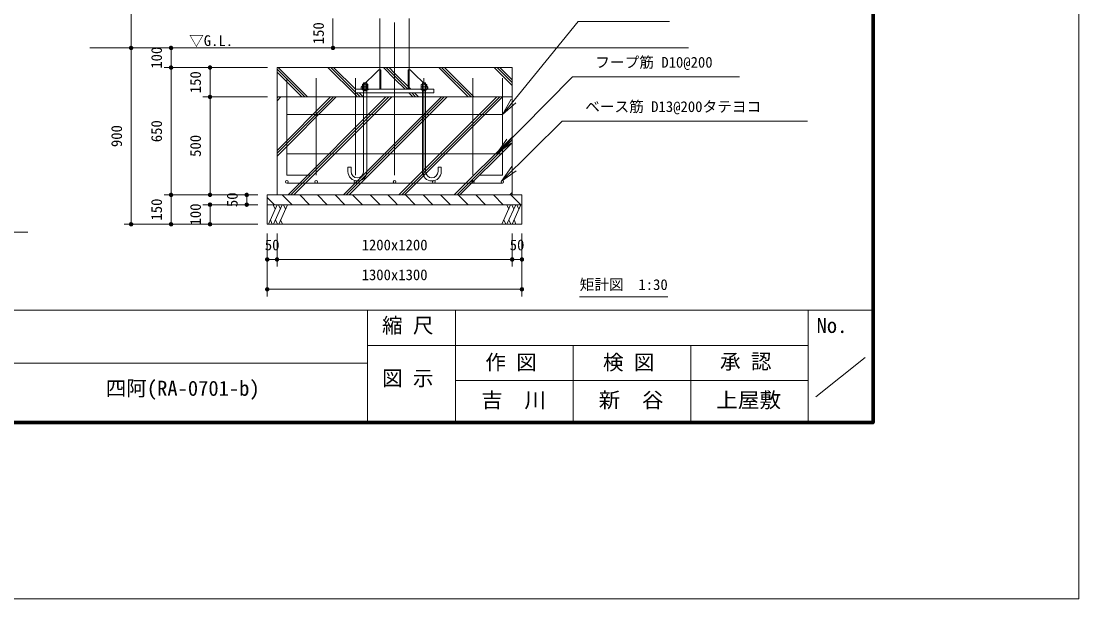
# Model space of a CAD drawing. Units: millimetres at full size, sheet at 1:50, with parts at other scales. Extents: x -1000 to 22000, y -750 to 15600.
# Drawn here: x 13003 to 22000, y -750 to 4164 of the extents above; entities that cross this region are included whole.
import ezdxf
from ezdxf.enums import TextEntityAlignment as Align

# ---------------------------------------------------------------- set-up
doc = ezdxf.new("R2010")
doc.units = ezdxf.units.MM
doc.header["$LTSCALE"] = 50
doc.linetypes.add('CHAIN', pattern=[18.5, 12, -1.5, 3.5, -1.5])
doc.layers.add('D-BGD-TXT', color=7, linetype='Continuous')
for name, color, linetype, lineweight in [('D-BMK', 2, 'CHAIN', 13), ('D-STR', 1, 'Continuous', 13), ('D-STR-DIM', 7, 'Continuous', 13), ('D-STR-HTXT', 7, 'Continuous', 13), ('D-STR-TXT', 7, 'Continuous', 13), ('D-TTL', 7, 'Continuous', 70), ('D-TTL-FRAM', 7, 'Continuous', 13), ('D-TTL-TXT', 7, 'Continuous', 13), ('V-nasSTD', 5, 'Continuous', 13)]:
    doc.layers.add(name, color=color, linetype=linetype, lineweight=lineweight)
doc.styles.add('ＭＳ ゴシック', font='')
doc.styles.get('ＭＳ ゴシック').set_extended_font_data('MS Gothic')

# ---------------------------------------------------------------- blocks, each defined once
blk = doc.blocks.new('filled_dot')
at = {"color": 0, "linetype": 'Continuous', "lineweight": -2, "const_width": 1.25}
blk.add_lwpolyline([(-0.625, 0, 1), (0.625, 0, 1)], format="xyb", close=True, dxfattribs=at)
blk = doc.blocks.new('open_arrow')
at = {"color": 0, "linetype": 'Continuous', "lineweight": -2}
blk.add_lwpolyline([(7.5, 1.25), (0, 0), (7.5, -1.25)], dxfattribs=at)

msp = doc.modelspace()

# ---------------------------------------------------------------- linework, layer by layer
at = {"layer": 'D-BMK'}
msp.add_line((16179.43, 3553.11), (16179.43, 9904.27), dxfattribs=at)
at = {"layer": 'D-STR'}
for p, q in [((16054.43, 3584.78), (16054.43, 4186.45)), ((16304.43, 3584.78), (16304.43, 4186.45)), ((13588.18, 3936.45), (18679.43, 3936.45)), ((15415.19, 3519.78), (15179.43, 3755.55)), ((15391.03, 3519.78), (15179.43, 3731.38)), ((15439.36, 3519.78), (15189.36, 3769.78)), ((15846.09, 3536.12), (15612.43, 3769.78)), ((15846.09, 3560.29), (15636.6, 3769.78)), ((15846.09, 3584.45), (15660.77, 3769.78)), ((16179.43, 3674.19), (16083.84, 3769.78)), ((16179.43, 3698.36), (16108, 3769.78)), ((16179.43, 3722.52), (16132.17, 3769.78)), ((16317.17, 3584.78), (16179.43, 3722.52)), ((16293, 3584.78), (16179.43, 3698.36)), ((16805.24, 3519.78), (16555.24, 3769.78)), ((16829.41, 3519.78), (16579.41, 3769.78)), ((16853.58, 3519.78), (16603.58, 3769.78)), ((17179.43, 3617), (17026.65, 3769.78)), ((17179.43, 3641.17), (17050.81, 3769.78)), ((17179.43, 3665.33), (17074.98, 3769.78)), ((15262.76, 2853.11), (15262.76, 3678.14)), ((15512.76, 2853.11), (15512.76, 3678.14)), ((15846.09, 2853.11), (15846.09, 3678.14)), ((15906.33, 3626.28), (15910.43, 3628.45)), ((15906.33, 3606.78), (15906.33, 3626.28)), ((15906.33, 3604.61), (15910.43, 3606.78)), ((15906.33, 3606.78), (15952.52, 3606.78)), ((15906.33, 3585.11), (15906.33, 3604.61)), ((15910.43, 3628.45), (15948.43, 3628.45)), ((15910.43, 3606.78), (15948.43, 3606.78)), ((15916.09, 3638.11), (15916.09, 2884.78)), ((15942.76, 3638.11), (15916.09, 3638.11)), ((15917.88, 3606.78), (15917.88, 3626.28)), ((15917.88, 3585.11), (15917.88, 3604.61)), ((15929.43, 3602.45), (15929.43, 3632.78)), ((15929.43, 3575.45), (15929.43, 3611.11)), ((15940.97, 3606.78), (15940.97, 3626.28)), ((15940.97, 3585.11), (15940.97, 3604.61)), ((15942.76, 3638.11), (15942.76, 2884.78)), ((15952.52, 3626.28), (15948.43, 3628.45)), ((15952.52, 3604.61), (15948.43, 3606.78)), ((15952.52, 3606.78), (15952.52, 3626.28)), ((15952.52, 3585.11), (15952.52, 3604.61)), ((16179.43, 2853.11), (16179.43, 3678.14)), ((16268.84, 3584.78), (16179.43, 3674.19)), ((16406.33, 3626.28), (16410.43, 3628.45)), ((16406.33, 3606.78), (16406.33, 3626.28)), ((16406.33, 3604.61), (16410.43, 3606.78)), ((16452.52, 3606.78), (16406.33, 3606.78)), ((16406.33, 3585.11), (16406.33, 3604.61)), ((16448.43, 3628.45), (16410.43, 3628.45)), ((16448.43, 3606.78), (16410.43, 3606.78)), ((16416.09, 3638.11), (16416.09, 2884.78)), ((16416.09, 3638.11), (16442.76, 3638.11)), ((16417.88, 3606.78), (16417.88, 3626.28)), ((16417.88, 3585.11), (16417.88, 3604.61)), ((16429.43, 2853.11), (16429.43, 3678.14)), ((16429.43, 3602.45), (16429.43, 3632.78)), ((16429.43, 3575.45), (16429.43, 3611.11)), ((16440.97, 3606.78), (16440.97, 3626.28)), ((16440.97, 3585.11), (16440.97, 3604.61)), ((16442.76, 3638.11), (16442.76, 2884.78)), ((16452.52, 3626.28), (16448.43, 3628.45)), ((16452.52, 3604.61), (16448.43, 3606.78)), ((16452.52, 3606.78), (16452.52, 3626.28)), ((16452.52, 3585.11), (16452.52, 3604.61)), ((16846.09, 2853.11), (16846.09, 3678.14)), ((17096.09, 2853.11), (17096.09, 3678.14)), ((15179.43, 3064.32), (15634.89, 3519.78)), ((15179.43, 3511.55), (15187.65, 3519.78)), ((15179.43, 3040.15), (15659.06, 3519.78)), ((15179.43, 3487.39), (15211.82, 3519.78)), ((15179.43, 3015.98), (15683.23, 3519.78)), ((15272.96, 2686.45), (16106.3, 3519.78)), ((15297.13, 2686.45), (16130.46, 3519.78)), ((15321.3, 2686.45), (16154.63, 3519.78)), ((16762.76, 3519.78), (15596.09, 3519.78)), ((15744.37, 2686.45), (16577.7, 3519.78)), ((15768.53, 2686.45), (16601.87, 3519.78)), ((15792.7, 2686.45), (16626.03, 3519.78)), ((15862.43, 3519.78), (15846.09, 3536.12)), ((15886.6, 3519.78), (15853.27, 3553.11)), ((15910.77, 3519.78), (15877.43, 3553.11)), ((15904.43, 3585.11), (15954.43, 3585.11)), ((15904.43, 3585.11), (15904.43, 3579.78)), ((15904.43, 3579.78), (15954.43, 3579.78)), ((15942.76, 3571.45), (15916.09, 3571.45)), ((15954.43, 3585.11), (15954.43, 3579.78)), ((16215.77, 2686.45), (17049.11, 3519.78)), ((16239.94, 2686.45), (17073.27, 3519.78)), ((16264.11, 2686.45), (17097.44, 3519.78)), ((16333.84, 3519.78), (16300.5, 3553.11)), ((16358, 3519.78), (16324.67, 3553.11)), ((16382.17, 3519.78), (16348.84, 3553.11)), ((16454.43, 3585.11), (16404.43, 3585.11)), ((16404.43, 3585.11), (16404.43, 3579.78)), ((16454.43, 3579.78), (16404.43, 3579.78)), ((16416.09, 3571.45), (16442.76, 3571.45)), ((16454.43, 3585.11), (16454.43, 3579.78)), ((17096.09, 3369.78), (15262.76, 3369.78)), ((16687.18, 2686.45), (17179.43, 3178.7)), ((16711.34, 2686.45), (17179.43, 3154.53)), ((16735.51, 2686.45), (17179.43, 3130.37)), ((17096.09, 3036.45), (15262.76, 3036.45)), ((15809.43, 2923.11), (15782.76, 2923.11)), ((15782.76, 2884.78), (15782.76, 2923.11)), ((15809.43, 2884.78), (15809.43, 2923.11)), ((16549.43, 2923.11), (16576.09, 2923.11)), ((16549.43, 2884.78), (16549.43, 2923.11)), ((16576.09, 2884.78), (16576.09, 2923.11)), ((15262.76, 2853.11), (15460.17, 2853.11)), ((17096.09, 2853.11), (16898.69, 2853.11)), ((17096.09, 2786.45), (15262.76, 2786.45)), ((17158.58, 2686.45), (17179.43, 2707.29)), ((15157.47, 2603.11), (15096.09, 2664.49)), ((15307.14, 2603.11), (15223.81, 2686.45)), ((15456.81, 2603.11), (15373.48, 2686.45)), ((15606.48, 2603.11), (15523.15, 2686.45)), ((15756.15, 2603.11), (15672.82, 2686.45)), ((15905.82, 2603.11), (15822.49, 2686.45)), ((16055.49, 2603.11), (15972.16, 2686.45)), ((16179.43, 2628.85), (16121.83, 2686.45)), ((16205.16, 2603.11), (16179.43, 2628.85)), ((16354.84, 2603.11), (16271.5, 2686.45)), ((16504.51, 2603.11), (16421.17, 2686.45)), ((16654.18, 2603.11), (16570.84, 2686.45)), ((16803.85, 2603.11), (16720.51, 2686.45)), ((16953.52, 2603.11), (16870.19, 2686.45)), ((17103.19, 2603.11), (17019.86, 2686.45)), ((17252.86, 2603.11), (17169.53, 2686.45)), ((15106.4, 2436.45), (15180.64, 2603.11)), ((15164.21, 2566.25), (15147.79, 2603.11)), ((15149.86, 2436.45), (15224.1, 2603.11)), ((15207.68, 2566.25), (15191.26, 2603.11)), ((15193.33, 2436.45), (15267.56, 2603.11)), ((15251.14, 2566.25), (15234.72, 2603.11)), ((17092.06, 2436.45), (17166.3, 2603.11)), ((17149.88, 2566.25), (17133.46, 2603.11)), ((17135.53, 2436.45), (17209.76, 2603.11)), ((17193.34, 2566.25), (17176.92, 2603.11)), ((17178.99, 2436.45), (17253.23, 2603.11)), ((17236.81, 2566.25), (17220.39, 2603.11)), ((15122.82, 2473.31), (15139.24, 2436.45)), ((15166.28, 2473.31), (15182.7, 2436.45)), ((15209.75, 2473.31), (15226.17, 2436.45)), ((17108.48, 2473.31), (17124.91, 2436.45)), ((17151.95, 2473.31), (17168.37, 2436.45)), ((17195.41, 2473.31), (17211.83, 2436.45)), ((7454.24, 2369.54), (13059.03, 2369.54))]:
    msp.add_line(p, q, dxfattribs=at)
for points in [[(15179.43, 3769.78), (17179.43, 3769.78), (17179.43, 3519.78), (15179.43, 3519.78)], [(16062.93, 3584.78), (15896.26, 3584.78), (15896.26, 3601.45), (16046.26, 3751.45), (16062.93, 3751.45)], [(16295.93, 3584.78), (16462.59, 3584.78), (16462.59, 3601.45), (16312.59, 3751.45), (16295.93, 3751.45)], [(17179.43, 3519.78), (15179.43, 3519.78), (15179.43, 2686.45), (17179.43, 2686.45)], [(15846.09, 3553.11), (16512.76, 3553.11), (16512.76, 3584.78), (15846.09, 3584.78)], [(17262.76, 2686.45), (15096.09, 2686.45), (15096.09, 2603.11), (17262.76, 2603.11)], [(15096.09, 2603.11), (17262.76, 2603.11), (17262.76, 2436.45), (15096.09, 2436.45)]]:
    msp.add_lwpolyline(points, close=True, dxfattribs=at)
for centre in [(15262.76, 2797.28), (15512.76, 2797.28), (15846.09, 2797.28), (16179.43, 2797.28), (16512.76, 2797.28), (16846.09, 2797.28), (17096.09, 2797.28)]:
    msp.add_circle(centre, 10.83, dxfattribs=at)
for centre, radius, start, end in [((15912.11, 3620.32), 8.3, 45.90122, 78.32053), ((15912.11, 3598.66), 8.3, 45.90122, 78.32053), ((15929.43, 3596.6), 31.85, 68.74529, 111.25471), ((15929.43, 3574.93), 31.85, 68.74529, 111.25471), ((15946.75, 3620.32), 8.3, 101.67947, 134.09878), ((15946.75, 3598.66), 8.3, 101.67947, 134.09878), ((16412.11, 3620.32), 8.3, 45.90122, 78.32053), ((16412.11, 3598.66), 8.3, 45.90122, 78.32053), ((16429.43, 3596.6), 31.85, 68.74529, 111.25471), ((16429.43, 3574.93), 31.85, 68.74529, 111.25471), ((16446.75, 3620.32), 8.3, 101.67947, 134.09878), ((16446.75, 3598.66), 8.3, 101.67947, 134.09878), ((15862.76, 2884.78), 80, 180, 0), ((15862.76, 2884.78), 53.33, 180, 0), ((16496.09, 2884.78), 80, 180, 0), ((16496.09, 2884.78), 53.33, 180, 0)]:
    msp.add_arc(centre, radius, start, end, dxfattribs=at)
at = {"layer": 'D-STR-DIM'}
for p, q in [((13938.1, 7555.86), (13938.1, 3936.45)), ((15655.36, 4186.45), (15655.36, 3936.45)), ((15891.09, 3936.45), (13878.1, 3936.45)), ((15474.43, 3936.45), (13878.1, 3936.45)), ((13938.1, 3936.45), (13938.1, 2436.45)), ((15474.43, 3936.45), (14218.05, 3936.45)), ((14278.05, 3936.45), (14278.05, 3769.78)), ((15891.09, 3936.45), (15595.36, 3936.45)), ((15099.43, 3769.78), (14218.05, 3769.78)), ((15099.43, 3769.78), (14218.05, 3769.78)), ((14278.05, 3769.78), (14278.05, 2686.45)), ((15099.43, 3769.78), (14549.28, 3769.78)), ((14609.28, 3769.78), (14609.28, 3519.78)), ((15099.43, 3519.78), (14549.28, 3519.78)), ((15099.43, 3519.78), (14549.28, 3519.78)), ((14609.28, 3519.78), (14609.28, 2686.45)), ((15016.09, 2686.45), (14218.05, 2686.45)), ((15016.09, 2686.45), (14218.05, 2686.45)), ((14278.05, 2686.45), (14278.05, 2436.45)), ((15016.09, 2686.45), (14549.28, 2686.45)), ((15016.09, 2686.45), (14861.7, 2686.45)), ((14921.7, 2686.45), (14921.7, 2603.11)), ((15016.09, 2603.11), (14549.28, 2603.11)), ((14609.28, 2603.11), (14609.28, 2436.45)), ((15016.09, 2603.11), (14861.7, 2603.11)), ((15016.09, 2436.45), (13878.1, 2436.45)), ((15016.09, 2436.45), (14218.05, 2436.45)), ((15016.09, 2436.45), (14549.28, 2436.45)), ((15096.09, 2356.45), (15096.09, 2077.1)), ((15096.09, 2356.45), (15096.09, 1823.13)), ((15179.43, 2356.45), (15179.43, 2077.1)), ((15179.43, 2356.45), (15179.43, 2077.1)), ((17179.43, 2356.45), (17179.43, 2077.1)), ((17179.43, 2356.45), (17179.43, 2077.1)), ((17262.76, 2356.45), (17262.76, 2077.1)), ((17262.76, 2356.45), (17262.76, 1823.13)), ((15096.09, 2137.1), (15179.43, 2137.1)), ((15179.43, 2137.1), (17179.43, 2137.1)), ((17262.76, 2137.1), (17179.43, 2137.1)), ((15096.09, 1883.13), (17262.76, 1883.13))]:
    msp.add_line(p, q, dxfattribs=at)
at = {"layer": 'D-STR-HTXT'}
for points in [[(17096.09, 3369.78), (17740.74, 4160.71), (17890.74, 4160.71), (18518.28, 4160.71)], [(17046.95, 3036.45), (17691.61, 3690.91), (17841.61, 3690.91), (19114.45, 3690.91)], [(17087.94, 2804.42), (17605.43, 3313.59), (17755.43, 3313.59), (19691.98, 3313.59)]]:
    msp.add_lwpolyline(points, dxfattribs=at)
at = {"layer": 'D-STR-TXT'}
msp.add_line((17753.55, 1818.95), (18503.55, 1818.95), dxfattribs=at)
at = {"layer": 'D-TTL'}
msp.add_lwpolyline([(750, 750), (750, 14100), (20250, 14100), (20250, 750)], close=True, dxfattribs=at)
at = {"layer": 'D-TTL-FRAM'}
for p, q in [((750, 1706.1), (20250, 1706.1)), ((15948.06, 1706.1), (15948.06, 750)), ((16698.06, 1706.1), (16698.06, 750)), ((19698.06, 1706.1), (19698.06, 750)), ((16698.06, 1406.1), (15948.06, 1406.1)), ((16698.06, 1406.1), (19698.06, 1406.1)), ((17698.06, 750), (17698.06, 1406.1)), ((18698.06, 1406.1), (18698.06, 750)), ((19763.32, 967.35), (20183.32, 1303.35)), ((15948.06, 1256.1), (11698.06, 1256.1)), ((19698.06, 1106.1), (16698.06, 1106.1))]:
    msp.add_line(p, q, dxfattribs=at)
at = {"layer": 'V-nasSTD'}
msp.add_lwpolyline([(-1000, -750), (-1000, 15600), (22000, 15600), (22000, -750)], close=True, dxfattribs=at)

# ---------------------------------------------------------------- block references
at = {"layer": 'D-STR-DIM', "xscale": 15, "yscale": 15}
for p, rotation in [((13938.1, 3936.45), 90), ((13938.1, 3936.45), 270), ((14278.05, 3936.45), 270), ((15655.36, 3936.45), 90), ((14278.05, 3769.78), 90), ((14278.05, 3769.78), 270), ((14609.28, 3769.78), 270), ((14609.28, 3519.78), 90), ((14609.28, 3519.78), 270), ((14278.05, 2686.45), 90), ((14278.05, 2686.45), 270), ((14609.28, 2686.45), 90), ((14921.7, 2686.45), 270), ((14609.28, 2603.11), 270), ((14921.7, 2603.11), 90), ((13938.1, 2436.45), 90), ((14278.05, 2436.45), 90), ((14609.28, 2436.45), 90), ((15179.43, 2137.1), 180), ((17179.43, 2137.1), 180), ((17262.76, 2137.1), 180), ((17262.76, 1883.13), 180)]:
    msp.add_blockref('filled_dot', p, dxfattribs=dict(at, rotation=rotation))
for p in [(15096.09, 2137.1), (15179.43, 2137.1), (17179.43, 2137.1), (15096.09, 1883.13)]:
    msp.add_blockref('filled_dot', p, dxfattribs=at)
at = {"layer": 'D-STR-HTXT', "xscale": 20, "yscale": 20}
for p, rotation in [((17096.09, 3369.78), 50.8), ((17046.95, 3036.45), 45.4), ((17087.94, 2804.42), 44.5)]:
    msp.add_blockref('open_arrow', p, dxfattribs=dict(at, rotation=rotation))

# ---------------------------------------------------------------- texts
at = {"layer": 'D-BGD-TXT', "style": 'ＭＳ ゴシック', "width": 1.05}
for s, p in [('吉\u3000川', (16915.73, 838.63)), ('新\u3000谷', (17915.73, 838.63)), ('上屋敷', (18915.73, 838.63))]:
    msp.add_text(s, height=128.3, dxfattribs=at).set_placement(p, align=Align.BOTTOM_LEFT)
at = {"layer": 'D-STR-DIM', "style": 'ＭＳ ゴシック'}
for s, p in [('150', (15485.97, 4061.45)), ('100', (14108.66, 3853.11)), ('150', (14439.89, 3644.78)), ('900', (13768.72, 3186.45)), ('650', (14108.66, 3228.11)), ('500', (14439.89, 3103.11)), ('50', (14752.31, 2644.78)), ('150', (14108.66, 2561.45)), ('100', (14439.89, 2519.78))]:
    msp.add_text(s, height=91.64, rotation=90, dxfattribs=at).set_placement(p, align=Align.TOP_CENTER)
for s, p in [('50', (15137.76, 2306.49)), ('1200x1200', (16179.43, 2306.49)), ('50', (17221.09, 2306.49)), ('1300x1300', (16179.43, 2052.52))]:
    msp.add_text(s, height=91.64, dxfattribs=at).set_placement(p, align=Align.TOP_CENTER)
at = {"layer": 'D-STR-HTXT', "style": 'ＭＳ ゴシック'}
for s, p in [('フープ筋 D10@200\u3000', (17885.99, 3860.3)), ('ベース筋 D13@200タテヨコ\u3000', (17799.82, 3482.98))]:
    msp.add_text(s, height=91.64, dxfattribs=at).set_placement(p, align=Align.TOP_LEFT)
at = {"layer": 'D-STR-TXT', "style": 'ＭＳ ゴシック'}
for s, p in [('▽G.L.\u3000', (14431.2, 4044.52)), ('矩計図\u30001:30', (17753.55, 1968.95))]:
    msp.add_text(s, height=91.64, dxfattribs=at).set_placement(p, align=Align.TOP_LEFT)
at = {"layer": 'D-TTL-TXT', "style": 'ＭＳ ゴシック'}
for s, p in [('縮 尺', (16072.83, 1473.28)), ('No.', (19769.09, 1473.28)), ('作 図', (16951.54, 1159.45)), ('検 図', (17952.26, 1159.45)), ('承 認', (18947.83, 1166.95)), ('図 示', (16072.83, 1024.36)), ('四阿(RA-0701-b)', (13721.81, 938.5))]:
    msp.add_text(s, height=128.3, dxfattribs=at).set_placement(p, align=Align.BOTTOM_LEFT)

doc.saveas('drawing.dxf')
